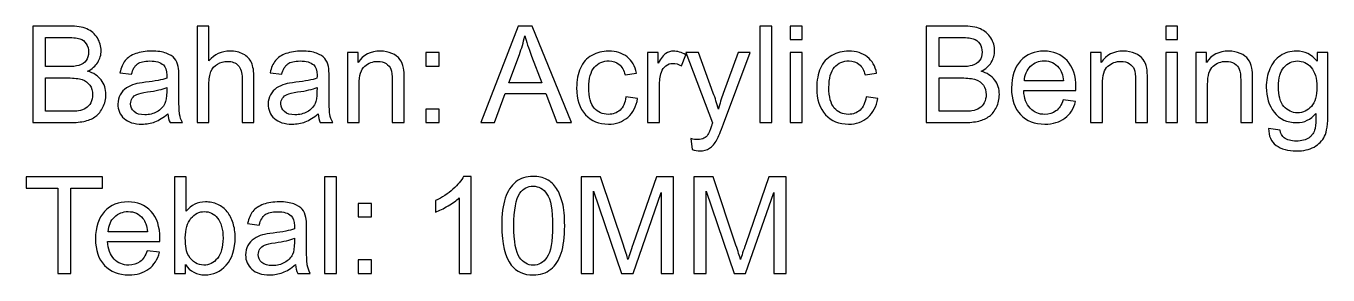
# Model space of a CAD drawing. Header units: millimetres. Extents: x -187 to 724, y -405 to 473.
# Drawn here: x 308.1 to 723.9, y 113.6 to 193.3 of the extents above; entities that cross this region are included whole.
import ezdxf

# ---------------------------------------------------------------- set-up
doc = ezdxf.new("R2010")
doc.units = ezdxf.units.MM
doc.header["$MEASUREMENT"] = 0
doc.layers.add('Layer 1', color=7, linetype='Continuous')

msp = doc.modelspace()

# ---------------------------------------------------------------- linework, layer by layer
at = {"layer": 'Layer 1', "color": 250}
for points, knots in [([(310.2287, 162.3615), (310.2287, 162.3615), (310.2287, 193.2527), (310.2287, 193.2527), (310.2287, 193.2527), (321.8201, 193.2527), (321.8201, 193.2527), (324.1786, 193.2527), (326.0698, 192.9435), (327.5007, 192.3179), (328.9245, 191.6923), (330.0391, 190.7287), (330.8444, 189.4272), (331.657, 188.1329), (332.0596, 186.7739), (332.0596, 185.3501), (332.0596, 184.0342), (331.7001, 182.7902), (330.9882, 181.6253), (330.2763, 180.4605), (329.1977, 179.5185), (327.7524, 178.7994), (329.622, 178.2529), (331.0601, 177.3181), (332.0596, 175.995), (333.0663, 174.6791), (333.5697, 173.1188), (333.5697, 171.3211), (333.5697, 169.8686), (333.2605, 168.5239), (332.6493, 167.2799), (332.0381, 166.0359), (331.283, 165.0796), (330.3842, 164.4037), (329.4854, 163.7349), (328.3564, 163.2244), (327.0046, 162.8792), (325.6455, 162.5341), (323.9845, 162.3615), (322.0142, 162.3615), (322.0142, 162.3615), (310.2287, 162.3615), (310.2287, 162.3615)], [0, 0, 0, 0, 0.07142857, 0.07142857, 0.07142857, 0.14285714, 0.14285714, 0.14285714, 0.21428571, 0.21428571, 0.21428571, 0.28571429, 0.28571429, 0.28571429, 0.35714286, 0.35714286, 0.35714286, 0.42857143, 0.42857143, 0.42857143, 0.5, 0.5, 0.5, 0.57142857, 0.57142857, 0.57142857, 0.64285714, 0.64285714, 0.64285714, 0.71428571, 0.71428571, 0.71428571, 0.78571429, 0.78571429, 0.78571429, 0.85714286, 0.85714286, 0.85714286, 0.92857143, 0.92857143, 0.92857143, 1, 1, 1, 1]), ([(362.6991, 162.3615), (362.6991, 162.3615), (362.6991, 193.2527), (362.6991, 193.2527), (362.6991, 193.2527), (366.4958, 193.2527), (366.4958, 193.2527), (366.4958, 193.2527), (366.4958, 182.1359), (366.4958, 182.1359), (368.2575, 184.1996), (370.4794, 185.2279), (373.1687, 185.2279), (374.8154, 185.2279), (376.2464, 184.9043), (377.4688, 184.2499), (378.684, 183.5956), (379.5541, 182.6968), (380.079, 181.5462), (380.6039, 180.3957), (380.8628, 178.7203), (380.8628, 176.5343), (380.8628, 176.5343), (380.8628, 162.3615), (380.8628, 162.3615), (380.8628, 162.3615), (377.0661, 162.3615), (377.0661, 162.3615), (377.0661, 162.3615), (377.0661, 176.52), (377.0661, 176.52), (377.0661, 178.4111), (376.6562, 179.7917), (375.8437, 180.6546), (375.0239, 181.5175), (373.8734, 181.9489), (372.3778, 181.9489), (371.2632, 181.9489), (370.2134, 181.6613), (369.2283, 181.0788), (368.2431, 180.4964), (367.5456, 179.7054), (367.1214, 178.7059), (366.7043, 177.7136), (366.4958, 176.3402), (366.4958, 174.5857), (366.4958, 174.5857), (366.4958, 162.3615), (366.4958, 162.3615), (366.4958, 162.3615), (362.6991, 162.3615), (362.6991, 162.3615)], [0, 0, 0, 0, 0.05882353, 0.05882353, 0.05882353, 0.11764706, 0.11764706, 0.11764706, 0.17647059, 0.17647059, 0.17647059, 0.23529412, 0.23529412, 0.23529412, 0.29411765, 0.29411765, 0.29411765, 0.35294118, 0.35294118, 0.35294118, 0.41176471, 0.41176471, 0.41176471, 0.47058824, 0.47058824, 0.47058824, 0.52941176, 0.52941176, 0.52941176, 0.58823529, 0.58823529, 0.58823529, 0.64705882, 0.64705882, 0.64705882, 0.70588235, 0.70588235, 0.70588235, 0.76470588, 0.76470588, 0.76470588, 0.82352941, 0.82352941, 0.82352941, 0.88235294, 0.88235294, 0.88235294, 0.94117647, 0.94117647, 0.94117647, 1, 1, 1, 1]), ([(453.3665, 162.3615), (453.3665, 162.3615), (465.2167, 193.2527), (465.2167, 193.2527), (465.2167, 193.2527), (469.7109, 193.2527), (469.7109, 193.2527), (469.7109, 193.2527), (482.2874, 162.3615), (482.2874, 162.3615), (482.2874, 162.3615), (477.635, 162.3615), (477.635, 162.3615), (477.635, 162.3615), (474.0613, 171.7238), (474.0613, 171.7238), (474.0613, 171.7238), (461.0533, 171.7238), (461.0533, 171.7238), (461.0533, 171.7238), (457.7025, 162.3615), (457.7025, 162.3615), (457.7025, 162.3615), (453.3665, 162.3615), (453.3665, 162.3615)], [0, 0, 0, 0, 0.125, 0.125, 0.125, 0.25, 0.25, 0.25, 0.375, 0.375, 0.375, 0.5, 0.5, 0.5, 0.625, 0.625, 0.625, 0.75, 0.75, 0.75, 0.875, 0.875, 0.875, 1, 1, 1, 1]), ([(542.4807, 162.3615), (542.4807, 162.3615), (542.4807, 193.2527), (542.4807, 193.2527), (542.4807, 193.2527), (546.2774, 193.2527), (546.2774, 193.2527), (546.2774, 193.2527), (546.2774, 162.3615), (546.2774, 162.3615), (546.2774, 162.3615), (542.4807, 162.3615), (542.4807, 162.3615)], [0, 0, 0, 0, 0.25, 0.25, 0.25, 0.5, 0.5, 0.5, 0.75, 0.75, 0.75, 1, 1, 1, 1]), ([(552.1522, 188.9383), (552.1522, 188.9383), (552.1522, 193.2527), (552.1522, 193.2527), (552.1522, 193.2527), (555.9489, 193.2527), (555.9489, 193.2527), (555.9489, 193.2527), (555.9489, 188.9383), (555.9489, 188.9383), (555.9489, 188.9383), (552.1522, 188.9383), (552.1522, 188.9383)], [0, 0, 0, 0, 0.25, 0.25, 0.25, 0.5, 0.5, 0.5, 0.75, 0.75, 0.75, 1, 1, 1, 1]), ([(595.5984, 162.3615), (595.5984, 162.3615), (595.5984, 193.2527), (595.5984, 193.2527), (595.5984, 193.2527), (607.1898, 193.2527), (607.1898, 193.2527), (609.5483, 193.2527), (611.4395, 192.9435), (612.8704, 192.3179), (614.2942, 191.6923), (615.4088, 190.7287), (616.2141, 189.4272), (617.0267, 188.1329), (617.4293, 186.7739), (617.4293, 185.3501), (617.4293, 184.0342), (617.0698, 182.7902), (616.3579, 181.6253), (615.646, 180.4605), (614.5674, 179.5185), (613.1221, 178.7994), (614.9917, 178.2529), (616.4298, 177.3181), (617.4293, 175.995), (618.436, 174.6791), (618.9394, 173.1188), (618.9394, 171.3211), (618.9394, 169.8686), (618.6302, 168.5239), (618.019, 167.2799), (617.4078, 166.0359), (616.6527, 165.0796), (615.7539, 164.4037), (614.8551, 163.7349), (613.7261, 163.2244), (612.3743, 162.8792), (611.0152, 162.5341), (609.3542, 162.3615), (607.3839, 162.3615), (607.3839, 162.3615), (595.5984, 162.3615), (595.5984, 162.3615)], [0, 0, 0, 0, 0.07142857, 0.07142857, 0.07142857, 0.14285714, 0.14285714, 0.14285714, 0.21428571, 0.21428571, 0.21428571, 0.28571429, 0.28571429, 0.28571429, 0.35714286, 0.35714286, 0.35714286, 0.42857143, 0.42857143, 0.42857143, 0.5, 0.5, 0.5, 0.57142857, 0.57142857, 0.57142857, 0.64285714, 0.64285714, 0.64285714, 0.71428571, 0.71428571, 0.71428571, 0.78571429, 0.78571429, 0.78571429, 0.85714286, 0.85714286, 0.85714286, 0.92857143, 0.92857143, 0.92857143, 1, 1, 1, 1]), ([(672.0641, 188.9383), (672.0641, 188.9383), (672.0641, 193.2527), (672.0641, 193.2527), (672.0641, 193.2527), (675.8608, 193.2527), (675.8608, 193.2527), (675.8608, 193.2527), (675.8608, 188.9383), (675.8608, 188.9383), (675.8608, 188.9383), (672.0641, 188.9383), (672.0641, 188.9383)], [0, 0, 0, 0, 0.25, 0.25, 0.25, 0.5, 0.5, 0.5, 0.75, 0.75, 0.75, 1, 1, 1, 1]), ([(314.3274, 180.2663), (314.3274, 180.2663), (321.0076, 180.2663), (321.0076, 180.2663), (322.8196, 180.2663), (324.1211, 180.3885), (324.9049, 180.6258), (325.9476, 180.935), (326.7313, 181.4528), (327.2563, 182.1718), (327.7812, 182.8909), (328.0472, 183.7897), (328.0472, 184.8755), (328.0472, 185.9038), (327.8027, 186.8098), (327.3066, 187.5864), (326.8176, 188.3702), (326.1129, 188.9095), (325.1997, 189.1971), (324.2865, 189.4848), (322.7189, 189.6286), (320.5042, 189.6286), (320.5042, 189.6286), (314.3274, 189.6286), (314.3274, 189.6286), (314.3274, 189.6286), (314.3274, 180.2663), (314.3274, 180.2663)], [0, 0, 0, 0, 0.11111111, 0.11111111, 0.11111111, 0.22222222, 0.22222222, 0.22222222, 0.33333333, 0.33333333, 0.33333333, 0.44444444, 0.44444444, 0.44444444, 0.55555556, 0.55555556, 0.55555556, 0.66666667, 0.66666667, 0.66666667, 0.77777778, 0.77777778, 0.77777778, 0.88888889, 0.88888889, 0.88888889, 1, 1, 1, 1]), ([(462.2542, 175.0459), (462.2542, 175.0459), (472.7813, 175.0459), (472.7813, 175.0459), (472.7813, 175.0459), (469.5599, 183.61), (469.5599, 183.61), (468.5892, 186.213), (467.8557, 188.363), (467.3452, 190.06), (466.9209, 188.0466), (466.3529, 186.0692), (465.641, 184.1133), (465.641, 184.1133), (462.2542, 175.0459), (462.2542, 175.0459)], [0, 0, 0, 0, 0.2, 0.2, 0.2, 0.4, 0.4, 0.4, 0.6, 0.6, 0.6, 0.8, 0.8, 0.8, 1, 1, 1, 1]), ([(599.6971, 180.2663), (599.6971, 180.2663), (606.3773, 180.2663), (606.3773, 180.2663), (608.1893, 180.2663), (609.4908, 180.3885), (610.2746, 180.6258), (611.3173, 180.935), (612.101, 181.4528), (612.626, 182.1718), (613.1509, 182.8909), (613.4169, 183.7897), (613.4169, 184.8755), (613.4169, 185.9038), (613.1724, 186.8098), (612.6763, 187.5864), (612.1873, 188.3702), (611.4826, 188.9095), (610.5694, 189.1971), (609.6562, 189.4848), (608.0886, 189.6286), (605.8739, 189.6286), (605.8739, 189.6286), (599.6971, 189.6286), (599.6971, 189.6286), (599.6971, 189.6286), (599.6971, 180.2663), (599.6971, 180.2663)], [0, 0, 0, 0, 0.11111111, 0.11111111, 0.11111111, 0.22222222, 0.22222222, 0.22222222, 0.33333333, 0.33333333, 0.33333333, 0.44444444, 0.44444444, 0.44444444, 0.55555556, 0.55555556, 0.55555556, 0.66666667, 0.66666667, 0.66666667, 0.77777778, 0.77777778, 0.77777778, 0.88888889, 0.88888889, 0.88888889, 1, 1, 1, 1]), ([(353.3297, 165.1659), (351.9203, 163.965), (350.5612, 163.1237), (349.2597, 162.6276), (347.9582, 162.1314), (346.5632, 161.8869), (345.0676, 161.8869), (342.6084, 161.8869), (340.7172, 162.4837), (339.3941, 163.6846), (338.071, 164.8782), (337.4095, 166.4099), (337.4095, 168.2722), (337.4095, 169.3652), (337.6612, 170.3647), (338.1573, 171.2708), (338.6607, 172.1768), (339.315, 172.8959), (340.1204, 173.4423), (340.9329, 173.9888), (341.8389, 174.4059), (342.8528, 174.6863), (343.6007, 174.8805), (344.7296, 175.0674), (346.2325, 175.2544), (349.2957, 175.6139), (351.5608, 176.0526), (353.0061, 176.5559), (353.0205, 177.0736), (353.0277, 177.4044), (353.0277, 177.541), (353.0277, 179.0798), (352.6681, 180.1656), (351.949, 180.7984), (350.9783, 181.6541), (349.533, 182.0784), (347.6203, 182.0784), (345.8298, 182.0784), (344.5067, 181.762), (343.6582, 181.1364), (342.8025, 180.5108), (342.1769, 179.4034), (341.767, 177.8071), (341.767, 177.8071), (338.0566, 178.3248), (338.0566, 178.3248), (338.3946, 179.914), (338.9483, 181.2011), (339.7249, 182.179), (340.5015, 183.157), (341.6232, 183.9048), (343.0901, 184.4369), (344.5498, 184.9618), (346.254, 185.2279), (348.1811, 185.2279), (350.0939, 185.2279), (351.6542, 185.005), (352.8551, 184.5519), (354.0487, 184.0989), (354.9332, 183.5381), (355.4941, 182.8549), (356.0549, 182.1718), (356.4504, 181.309), (356.6805, 180.2663), (356.8028, 179.6191), (356.8675, 178.4542), (356.8675, 176.7788), (356.8675, 176.7788), (356.8675, 171.7453), (356.8675, 171.7453), (356.8675, 168.2291), (356.9466, 166.0072), (357.1048, 165.0652), (357.2558, 164.1232), (357.5722, 163.2244), (358.0324, 162.3615), (358.0324, 162.3615), (354.0631, 162.3615), (354.0631, 162.3615), (353.682, 163.1597), (353.4375, 164.0945), (353.3297, 165.1659)], [0, 0, 0, 0, 0.03703704, 0.03703704, 0.03703704, 0.07407407, 0.07407407, 0.07407407, 0.11111111, 0.11111111, 0.11111111, 0.14814815, 0.14814815, 0.14814815, 0.18518519, 0.18518519, 0.18518519, 0.22222222, 0.22222222, 0.22222222, 0.25925926, 0.25925926, 0.25925926, 0.2962963, 0.2962963, 0.2962963, 0.33333333, 0.33333333, 0.33333333, 0.37037037, 0.37037037, 0.37037037, 0.40740741, 0.40740741, 0.40740741, 0.44444444, 0.44444444, 0.44444444, 0.48148148, 0.48148148, 0.48148148, 0.51851852, 0.51851852, 0.51851852, 0.55555556, 0.55555556, 0.55555556, 0.59259259, 0.59259259, 0.59259259, 0.62962963, 0.62962963, 0.62962963, 0.66666667, 0.66666667, 0.66666667, 0.7037037, 0.7037037, 0.7037037, 0.74074074, 0.74074074, 0.74074074, 0.77777778, 0.77777778, 0.77777778, 0.81481481, 0.81481481, 0.81481481, 0.85185185, 0.85185185, 0.85185185, 0.88888889, 0.88888889, 0.88888889, 0.92592593, 0.92592593, 0.92592593, 0.96296296, 0.96296296, 0.96296296, 1, 1, 1, 1]), ([(401.3203, 165.1659), (399.9109, 163.965), (398.5518, 163.1237), (397.2503, 162.6276), (395.9488, 162.1314), (394.5538, 161.8869), (393.0582, 161.8869), (390.599, 161.8869), (388.7078, 162.4837), (387.3847, 163.6846), (386.0616, 164.8782), (385.4001, 166.4099), (385.4001, 168.2722), (385.4001, 169.3652), (385.6518, 170.3647), (386.1479, 171.2708), (386.6513, 172.1768), (387.3056, 172.8959), (388.111, 173.4423), (388.9235, 173.9888), (389.8295, 174.4059), (390.8434, 174.6863), (391.5913, 174.8805), (392.7202, 175.0674), (394.2231, 175.2544), (397.2863, 175.6139), (399.5514, 176.0526), (400.9967, 176.5559), (401.0111, 177.0736), (401.0183, 177.4044), (401.0183, 177.541), (401.0183, 179.0798), (400.6587, 180.1656), (399.9396, 180.7984), (398.9689, 181.6541), (397.5236, 182.0784), (395.6109, 182.0784), (393.8204, 182.0784), (392.4973, 181.762), (391.6488, 181.1364), (390.7931, 180.5108), (390.1675, 179.4034), (389.7576, 177.8071), (389.7576, 177.8071), (386.0472, 178.3248), (386.0472, 178.3248), (386.3852, 179.914), (386.9389, 181.2011), (387.7155, 182.179), (388.4921, 183.157), (389.6138, 183.9048), (391.0807, 184.4369), (392.5404, 184.9618), (394.2446, 185.2279), (396.1717, 185.2279), (398.0845, 185.2279), (399.6448, 185.005), (400.8457, 184.5519), (402.0393, 184.0989), (402.9238, 183.5381), (403.4847, 182.8549), (404.0455, 182.1718), (404.441, 181.309), (404.6711, 180.2663), (404.7934, 179.6191), (404.8581, 178.4542), (404.8581, 176.7788), (404.8581, 176.7788), (404.8581, 171.7453), (404.8581, 171.7453), (404.8581, 168.2291), (404.9372, 166.0072), (405.0954, 165.0652), (405.2464, 164.1232), (405.5628, 163.2244), (406.023, 162.3615), (406.023, 162.3615), (402.0537, 162.3615), (402.0537, 162.3615), (401.6726, 163.1597), (401.4281, 164.0945), (401.3203, 165.1659)], [0, 0, 0, 0, 0.03703704, 0.03703704, 0.03703704, 0.07407407, 0.07407407, 0.07407407, 0.11111111, 0.11111111, 0.11111111, 0.14814815, 0.14814815, 0.14814815, 0.18518519, 0.18518519, 0.18518519, 0.22222222, 0.22222222, 0.22222222, 0.25925926, 0.25925926, 0.25925926, 0.2962963, 0.2962963, 0.2962963, 0.33333333, 0.33333333, 0.33333333, 0.37037037, 0.37037037, 0.37037037, 0.40740741, 0.40740741, 0.40740741, 0.44444444, 0.44444444, 0.44444444, 0.48148148, 0.48148148, 0.48148148, 0.51851852, 0.51851852, 0.51851852, 0.55555556, 0.55555556, 0.55555556, 0.59259259, 0.59259259, 0.59259259, 0.62962963, 0.62962963, 0.62962963, 0.66666667, 0.66666667, 0.66666667, 0.7037037, 0.7037037, 0.7037037, 0.74074074, 0.74074074, 0.74074074, 0.77777778, 0.77777778, 0.77777778, 0.81481481, 0.81481481, 0.81481481, 0.85185185, 0.85185185, 0.85185185, 0.88888889, 0.88888889, 0.88888889, 0.92592593, 0.92592593, 0.92592593, 0.96296296, 0.96296296, 0.96296296, 1, 1, 1, 1]), ([(410.6897, 162.3615), (410.6897, 162.3615), (410.6897, 184.7533), (410.6897, 184.7533), (410.6897, 184.7533), (414.0981, 184.7533), (414.0981, 184.7533), (414.0981, 184.7533), (414.0981, 181.575), (414.0981, 181.575), (415.7376, 184.0126), (418.1105, 185.2279), (421.2097, 185.2279), (422.5615, 185.2279), (423.7983, 184.9834), (424.9273, 184.5016), (426.0562, 184.0198), (426.9047, 183.3799), (427.4656, 182.5961), (428.0264, 181.8123), (428.4219, 180.8775), (428.6448, 179.7989), (428.7815, 179.0942), (428.8534, 177.8646), (428.8534, 176.1101), (428.8534, 176.1101), (428.8534, 162.3615), (428.8534, 162.3615), (428.8534, 162.3615), (425.0567, 162.3615), (425.0567, 162.3615), (425.0567, 162.3615), (425.0567, 175.9663), (425.0567, 175.9663), (425.0567, 177.5123), (424.9129, 178.67), (424.6181, 179.4322), (424.3232, 180.1944), (423.7983, 180.8056), (423.0505, 181.2658), (422.3027, 181.7188), (421.4182, 181.9489), (420.4115, 181.9489), (418.8008, 181.9489), (417.413, 181.4384), (416.2409, 180.4101), (415.0688, 179.389), (414.4864, 177.4404), (414.4864, 174.5785), (414.4864, 174.5785), (414.4864, 162.3615), (414.4864, 162.3615), (414.4864, 162.3615), (410.6897, 162.3615), (410.6897, 162.3615)], [0, 0, 0, 0, 0.05555556, 0.05555556, 0.05555556, 0.11111111, 0.11111111, 0.11111111, 0.16666667, 0.16666667, 0.16666667, 0.22222222, 0.22222222, 0.22222222, 0.27777778, 0.27777778, 0.27777778, 0.33333333, 0.33333333, 0.33333333, 0.38888889, 0.38888889, 0.38888889, 0.44444444, 0.44444444, 0.44444444, 0.5, 0.5, 0.5, 0.55555556, 0.55555556, 0.55555556, 0.61111111, 0.61111111, 0.61111111, 0.66666667, 0.66666667, 0.66666667, 0.72222222, 0.72222222, 0.72222222, 0.77777778, 0.77777778, 0.77777778, 0.83333333, 0.83333333, 0.83333333, 0.88888889, 0.88888889, 0.88888889, 0.94444444, 0.94444444, 0.94444444, 1, 1, 1, 1]), ([(435.7205, 180.4389), (435.7205, 180.4389), (435.7205, 184.7533), (435.7205, 184.7533), (435.7205, 184.7533), (440.0349, 184.7533), (440.0349, 184.7533), (440.0349, 184.7533), (440.0349, 180.4389), (440.0349, 180.4389), (440.0349, 180.4389), (435.7205, 180.4389), (435.7205, 180.4389)], [0, 0, 0, 0, 0.25, 0.25, 0.25, 0.5, 0.5, 0.5, 0.75, 0.75, 0.75, 1, 1, 1, 1]), ([(499.6817, 170.5589), (499.6817, 170.5589), (503.3921, 170.0411), (503.3921, 170.0411), (502.9822, 167.4885), (501.9467, 165.4966), (500.2713, 164.0513), (498.5959, 162.606), (496.5321, 161.8869), (494.0945, 161.8869), (491.0385, 161.8869), (488.5792, 162.8864), (486.724, 164.8854), (484.8617, 166.8844), (483.9341, 169.7463), (483.9341, 173.4711), (483.9341, 175.8872), (484.3367, 177.994), (485.1349, 179.8061), (485.9331, 181.611), (487.1483, 182.97), (488.7878, 183.8688), (490.4201, 184.7749), (492.1962, 185.2279), (494.1233, 185.2279), (496.5465, 185.2279), (498.5383, 184.6167), (500.0771, 183.3871), (501.6231, 182.1575), (502.6155, 180.4101), (503.0469, 178.1522), (503.0469, 178.1522), (499.3797, 177.5914), (499.3797, 177.5914), (499.0273, 179.0942), (498.4089, 180.2232), (497.5101, 180.9854), (496.6184, 181.7404), (495.5398, 182.1215), (494.2743, 182.1215), (492.3615, 182.1215), (490.8084, 181.4384), (489.6075, 180.0722), (488.4139, 178.6987), (487.817, 176.5415), (487.817, 173.579), (487.817, 170.5733), (488.3923, 168.3945), (489.5428, 167.0354), (490.7005, 165.6764), (492.2033, 164.9933), (494.0514, 164.9933), (495.547, 164.9933), (496.791, 165.4463), (497.7833, 166.3595), (498.7828, 167.2655), (499.4156, 168.6677), (499.6817, 170.5589)], [0, 0, 0, 0, 0.05263158, 0.05263158, 0.05263158, 0.10526316, 0.10526316, 0.10526316, 0.15789474, 0.15789474, 0.15789474, 0.21052632, 0.21052632, 0.21052632, 0.26315789, 0.26315789, 0.26315789, 0.31578947, 0.31578947, 0.31578947, 0.36842105, 0.36842105, 0.36842105, 0.42105263, 0.42105263, 0.42105263, 0.47368421, 0.47368421, 0.47368421, 0.52631579, 0.52631579, 0.52631579, 0.57894737, 0.57894737, 0.57894737, 0.63157895, 0.63157895, 0.63157895, 0.68421053, 0.68421053, 0.68421053, 0.73684211, 0.73684211, 0.73684211, 0.78947368, 0.78947368, 0.78947368, 0.84210526, 0.84210526, 0.84210526, 0.89473684, 0.89473684, 0.89473684, 0.94736842, 0.94736842, 0.94736842, 1, 1, 1, 1]), ([(506.5848, 162.3615), (506.5848, 162.3615), (506.5848, 184.7533), (506.5848, 184.7533), (506.5848, 184.7533), (509.9932, 184.7533), (509.9932, 184.7533), (509.9932, 184.7533), (509.9932, 181.3233), (509.9932, 181.3233), (510.8632, 182.9125), (511.6686, 183.9623), (512.4092, 184.4657), (513.1499, 184.9762), (513.9624, 185.2279), (514.8469, 185.2279), (516.1268, 185.2279), (517.4283, 184.8252), (518.7514, 184.027), (518.7514, 184.027), (517.3996, 180.5252), (517.3996, 180.5252), (516.4791, 181.0429), (515.5587, 181.3018), (514.6383, 181.3018), (513.8114, 181.3018), (513.0708, 181.0501), (512.4164, 180.5539), (511.7621, 180.0578), (511.2947, 179.3675), (511.0142, 178.483), (510.59, 177.1384), (510.3814, 175.6643), (510.3814, 174.0607), (510.3814, 174.0607), (510.3814, 162.3615), (510.3814, 162.3615), (510.3814, 162.3615), (506.5848, 162.3615), (506.5848, 162.3615)], [0, 0, 0, 0, 0.07692308, 0.07692308, 0.07692308, 0.15384615, 0.15384615, 0.15384615, 0.23076923, 0.23076923, 0.23076923, 0.30769231, 0.30769231, 0.30769231, 0.38461538, 0.38461538, 0.38461538, 0.46153846, 0.46153846, 0.46153846, 0.53846154, 0.53846154, 0.53846154, 0.61538462, 0.61538462, 0.61538462, 0.69230769, 0.69230769, 0.69230769, 0.76923077, 0.76923077, 0.76923077, 0.84615385, 0.84615385, 0.84615385, 0.92307692, 0.92307692, 0.92307692, 1, 1, 1, 1]), ([(520.8223, 153.7543), (520.8223, 153.7543), (520.3909, 157.2633), (520.3909, 157.2633), (521.225, 157.0404), (521.9441, 156.9253), (522.5625, 156.9253), (523.411, 156.9253), (524.0869, 157.0692), (524.5903, 157.3496), (525.1008, 157.63), (525.5179, 158.0255), (525.8414, 158.5289), (526.0787, 158.91), (526.467, 159.852), (526.9991, 161.362), (527.071, 161.5705), (527.1789, 161.8797), (527.3371, 162.2896), (527.3371, 162.2896), (518.8377, 184.7533), (518.8377, 184.7533), (518.8377, 184.7533), (522.8933, 184.7533), (522.8933, 184.7533), (522.8933, 184.7533), (527.5672, 171.8244), (527.5672, 171.8244), (528.1784, 170.1922), (528.7177, 168.4664), (529.1995, 166.6543), (529.6381, 168.3585), (530.1558, 170.0411), (530.7599, 171.695), (530.7599, 171.695), (535.5345, 184.7533), (535.5345, 184.7533), (535.5345, 184.7533), (539.324, 184.7533), (539.324, 184.7533), (539.324, 184.7533), (530.8605, 161.9732), (530.8605, 161.9732), (529.9473, 159.5212), (529.2354, 157.8386), (528.7249, 156.911), (528.049, 155.667), (527.2724, 154.7538), (526.4023, 154.1713), (525.525, 153.5889), (524.4824, 153.3012), (523.2744, 153.3012), (522.5409, 153.3012), (521.7212, 153.4522), (520.8223, 153.7543)], [0, 0, 0, 0, 0.05555556, 0.05555556, 0.05555556, 0.11111111, 0.11111111, 0.11111111, 0.16666667, 0.16666667, 0.16666667, 0.22222222, 0.22222222, 0.22222222, 0.27777778, 0.27777778, 0.27777778, 0.33333333, 0.33333333, 0.33333333, 0.38888889, 0.38888889, 0.38888889, 0.44444444, 0.44444444, 0.44444444, 0.5, 0.5, 0.5, 0.55555556, 0.55555556, 0.55555556, 0.61111111, 0.61111111, 0.61111111, 0.66666667, 0.66666667, 0.66666667, 0.72222222, 0.72222222, 0.72222222, 0.77777778, 0.77777778, 0.77777778, 0.83333333, 0.83333333, 0.83333333, 0.88888889, 0.88888889, 0.88888889, 0.94444444, 0.94444444, 0.94444444, 1, 1, 1, 1]), ([(552.1522, 162.3615), (552.1522, 162.3615), (552.1522, 184.7533), (552.1522, 184.7533), (552.1522, 184.7533), (555.9489, 184.7533), (555.9489, 184.7533), (555.9489, 184.7533), (555.9489, 162.3615), (555.9489, 162.3615), (555.9489, 162.3615), (552.1522, 162.3615), (552.1522, 162.3615)], [0, 0, 0, 0, 0.25, 0.25, 0.25, 0.5, 0.5, 0.5, 0.75, 0.75, 0.75, 1, 1, 1, 1]), ([(576.3633, 170.5589), (576.3633, 170.5589), (580.0737, 170.0411), (580.0737, 170.0411), (579.6638, 167.4885), (578.6283, 165.4966), (576.9529, 164.0513), (575.2775, 162.606), (573.2137, 161.8869), (570.7761, 161.8869), (567.7201, 161.8869), (565.2608, 162.8864), (563.4056, 164.8854), (561.5433, 166.8844), (560.6157, 169.7463), (560.6157, 173.4711), (560.6157, 175.8872), (561.0183, 177.994), (561.8165, 179.8061), (562.6147, 181.611), (563.8299, 182.97), (565.4694, 183.8688), (567.1017, 184.7749), (568.8778, 185.2279), (570.8049, 185.2279), (573.2281, 185.2279), (575.2199, 184.6167), (576.7587, 183.3871), (578.3047, 182.1575), (579.2971, 180.4101), (579.7285, 178.1522), (579.7285, 178.1522), (576.0613, 177.5914), (576.0613, 177.5914), (575.7089, 179.0942), (575.0905, 180.2232), (574.1917, 180.9854), (573.3, 181.7404), (572.2214, 182.1215), (570.9559, 182.1215), (569.0431, 182.1215), (567.49, 181.4384), (566.2891, 180.0722), (565.0955, 178.6987), (564.4986, 176.5415), (564.4986, 173.579), (564.4986, 170.5733), (565.0739, 168.3945), (566.2244, 167.0354), (567.3821, 165.6764), (568.8849, 164.9933), (570.733, 164.9933), (572.2286, 164.9933), (573.4726, 165.4463), (574.4649, 166.3595), (575.4644, 167.2655), (576.0972, 168.6677), (576.3633, 170.5589)], [0, 0, 0, 0, 0.05263158, 0.05263158, 0.05263158, 0.10526316, 0.10526316, 0.10526316, 0.15789474, 0.15789474, 0.15789474, 0.21052632, 0.21052632, 0.21052632, 0.26315789, 0.26315789, 0.26315789, 0.31578947, 0.31578947, 0.31578947, 0.36842105, 0.36842105, 0.36842105, 0.42105263, 0.42105263, 0.42105263, 0.47368421, 0.47368421, 0.47368421, 0.52631579, 0.52631579, 0.52631579, 0.57894737, 0.57894737, 0.57894737, 0.63157895, 0.63157895, 0.63157895, 0.68421053, 0.68421053, 0.68421053, 0.73684211, 0.73684211, 0.73684211, 0.78947368, 0.78947368, 0.78947368, 0.84210526, 0.84210526, 0.84210526, 0.89473684, 0.89473684, 0.89473684, 0.94736842, 0.94736842, 0.94736842, 1, 1, 1, 1]), ([(639.3465, 169.6097), (639.3465, 169.6097), (643.2726, 169.092), (643.2726, 169.092), (642.6614, 166.8125), (641.5181, 165.0364), (639.8499, 163.7781), (638.1816, 162.5197), (636.0532, 161.8869), (633.4574, 161.8869), (630.1928, 161.8869), (627.6041, 162.8936), (625.6914, 164.907), (623.7787, 166.9132), (622.8223, 169.7391), (622.8223, 173.3704), (622.8223, 177.124), (623.7859, 180.0434), (625.7202, 182.1143), (627.6545, 184.1924), (630.164, 185.2279), (633.2488, 185.2279), (636.233, 185.2279), (638.6706, 184.214), (640.5617, 182.179), (642.4529, 180.1441), (643.4021, 177.2822), (643.4021, 173.5933), (643.4021, 173.3704), (643.3949, 173.0325), (643.3805, 172.5867), (643.3805, 172.5867), (626.7053, 172.5867), (626.7053, 172.5867), (626.8491, 170.1346), (627.5394, 168.2507), (628.7906, 166.9492), (630.0346, 165.6476), (631.595, 164.9933), (633.4574, 164.9933), (634.8452, 164.9933), (636.0316, 165.36), (637.0096, 166.0935), (637.9947, 166.8269), (638.7713, 167.999), (639.3465, 169.6097)], [0, 0, 0, 0, 0.06666667, 0.06666667, 0.06666667, 0.13333333, 0.13333333, 0.13333333, 0.2, 0.2, 0.2, 0.26666667, 0.26666667, 0.26666667, 0.33333333, 0.33333333, 0.33333333, 0.4, 0.4, 0.4, 0.46666667, 0.46666667, 0.46666667, 0.53333333, 0.53333333, 0.53333333, 0.6, 0.6, 0.6, 0.66666667, 0.66666667, 0.66666667, 0.73333333, 0.73333333, 0.73333333, 0.8, 0.8, 0.8, 0.86666667, 0.86666667, 0.86666667, 0.93333333, 0.93333333, 0.93333333, 1, 1, 1, 1]), ([(648.0688, 162.3615), (648.0688, 162.3615), (648.0688, 184.7533), (648.0688, 184.7533), (648.0688, 184.7533), (651.4772, 184.7533), (651.4772, 184.7533), (651.4772, 184.7533), (651.4772, 181.575), (651.4772, 181.575), (653.1167, 184.0126), (655.4896, 185.2279), (658.5888, 185.2279), (659.9406, 185.2279), (661.1774, 184.9834), (662.3064, 184.5016), (663.4353, 184.0198), (664.2838, 183.3799), (664.8447, 182.5961), (665.4055, 181.8123), (665.801, 180.8775), (666.0239, 179.7989), (666.1606, 179.0942), (666.2325, 177.8646), (666.2325, 176.1101), (666.2325, 176.1101), (666.2325, 162.3615), (666.2325, 162.3615), (666.2325, 162.3615), (662.4358, 162.3615), (662.4358, 162.3615), (662.4358, 162.3615), (662.4358, 175.9663), (662.4358, 175.9663), (662.4358, 177.5123), (662.292, 178.67), (661.9972, 179.4322), (661.7023, 180.1944), (661.1774, 180.8056), (660.4296, 181.2658), (659.6818, 181.7188), (658.7973, 181.9489), (657.7906, 181.9489), (656.1799, 181.9489), (654.7921, 181.4384), (653.62, 180.4101), (652.4479, 179.389), (651.8655, 177.4404), (651.8655, 174.5785), (651.8655, 174.5785), (651.8655, 162.3615), (651.8655, 162.3615), (651.8655, 162.3615), (648.0688, 162.3615), (648.0688, 162.3615)], [0, 0, 0, 0, 0.05555556, 0.05555556, 0.05555556, 0.11111111, 0.11111111, 0.11111111, 0.16666667, 0.16666667, 0.16666667, 0.22222222, 0.22222222, 0.22222222, 0.27777778, 0.27777778, 0.27777778, 0.33333333, 0.33333333, 0.33333333, 0.38888889, 0.38888889, 0.38888889, 0.44444444, 0.44444444, 0.44444444, 0.5, 0.5, 0.5, 0.55555556, 0.55555556, 0.55555556, 0.61111111, 0.61111111, 0.61111111, 0.66666667, 0.66666667, 0.66666667, 0.72222222, 0.72222222, 0.72222222, 0.77777778, 0.77777778, 0.77777778, 0.83333333, 0.83333333, 0.83333333, 0.88888889, 0.88888889, 0.88888889, 0.94444444, 0.94444444, 0.94444444, 1, 1, 1, 1]), ([(672.0641, 162.3615), (672.0641, 162.3615), (672.0641, 184.7533), (672.0641, 184.7533), (672.0641, 184.7533), (675.8608, 184.7533), (675.8608, 184.7533), (675.8608, 184.7533), (675.8608, 162.3615), (675.8608, 162.3615), (675.8608, 162.3615), (672.0641, 162.3615), (672.0641, 162.3615)], [0, 0, 0, 0, 0.25, 0.25, 0.25, 0.5, 0.5, 0.5, 0.75, 0.75, 0.75, 1, 1, 1, 1]), ([(681.6493, 162.3615), (681.6493, 162.3615), (681.6493, 184.7533), (681.6493, 184.7533), (681.6493, 184.7533), (685.0577, 184.7533), (685.0577, 184.7533), (685.0577, 184.7533), (685.0577, 181.575), (685.0577, 181.575), (686.6972, 184.0126), (689.0701, 185.2279), (692.1693, 185.2279), (693.5211, 185.2279), (694.7579, 184.9834), (695.8869, 184.5016), (697.0158, 184.0198), (697.8643, 183.3799), (698.4252, 182.5961), (698.986, 181.8123), (699.3815, 180.8775), (699.6044, 179.7989), (699.7411, 179.0942), (699.813, 177.8646), (699.813, 176.1101), (699.813, 176.1101), (699.813, 162.3615), (699.813, 162.3615), (699.813, 162.3615), (696.0163, 162.3615), (696.0163, 162.3615), (696.0163, 162.3615), (696.0163, 175.9663), (696.0163, 175.9663), (696.0163, 177.5123), (695.8725, 178.67), (695.5777, 179.4322), (695.2828, 180.1944), (694.7579, 180.8056), (694.0101, 181.2658), (693.2623, 181.7188), (692.3778, 181.9489), (691.3711, 181.9489), (689.7604, 181.9489), (688.3726, 181.4384), (687.2005, 180.4101), (686.0284, 179.389), (685.446, 177.4404), (685.446, 174.5785), (685.446, 174.5785), (685.446, 162.3615), (685.446, 162.3615), (685.446, 162.3615), (681.6493, 162.3615), (681.6493, 162.3615)], [0, 0, 0, 0, 0.05555556, 0.05555556, 0.05555556, 0.11111111, 0.11111111, 0.11111111, 0.16666667, 0.16666667, 0.16666667, 0.22222222, 0.22222222, 0.22222222, 0.27777778, 0.27777778, 0.27777778, 0.33333333, 0.33333333, 0.33333333, 0.38888889, 0.38888889, 0.38888889, 0.44444444, 0.44444444, 0.44444444, 0.5, 0.5, 0.5, 0.55555556, 0.55555556, 0.55555556, 0.61111111, 0.61111111, 0.61111111, 0.66666667, 0.66666667, 0.66666667, 0.72222222, 0.72222222, 0.72222222, 0.77777778, 0.77777778, 0.77777778, 0.83333333, 0.83333333, 0.83333333, 0.88888889, 0.88888889, 0.88888889, 0.94444444, 0.94444444, 0.94444444, 1, 1, 1, 1]), ([(704.9471, 160.5063), (704.9471, 160.5063), (708.6144, 159.9886), (708.6144, 159.9886), (708.7654, 158.8524), (709.1968, 158.0255), (709.9015, 157.5006), (710.8435, 156.8031), (712.1306, 156.4508), (713.7629, 156.4508), (715.5174, 156.4508), (716.8765, 156.8031), (717.8328, 157.5006), (718.7892, 158.1981), (719.4363, 159.1832), (719.7743, 160.4416), (719.9685, 161.211), (720.0619, 162.8289), (720.0475, 165.2953), (718.3865, 163.3394), (716.3228, 162.3615), (713.8492, 162.3615), (710.7716, 162.3615), (708.3843, 163.4689), (706.7016, 165.6908), (705.0118, 167.9055), (704.1705, 170.5661), (704.1705, 173.6653), (704.1705, 175.8009), (704.5588, 177.7711), (705.3282, 179.576), (706.0976, 181.3809), (707.2194, 182.7687), (708.6863, 183.7538), (710.1532, 184.7389), (711.8789, 185.2279), (713.8636, 185.2279), (716.5025, 185.2279), (718.6813, 184.1493), (720.3927, 181.9921), (720.3927, 181.9921), (720.3927, 184.7533), (720.3927, 184.7533), (720.3927, 184.7533), (723.8874, 184.7533), (723.8874, 184.7533), (723.8874, 184.7533), (723.8874, 165.4175), (723.8874, 165.4175), (723.8874, 161.9301), (723.535, 159.4637), (722.8232, 158.0111), (722.1185, 156.5586), (720.9895, 155.4081), (719.4579, 154.5668), (717.9191, 153.7255), (716.028, 153.3012), (713.7845, 153.3012), (711.1167, 153.3012), (708.9667, 153.8981), (707.3272, 155.0989), (705.6806, 156.2926), (704.8896, 158.0974), (704.9471, 160.5063)], [0, 0, 0, 0, 0.04761905, 0.04761905, 0.04761905, 0.0952381, 0.0952381, 0.0952381, 0.14285714, 0.14285714, 0.14285714, 0.19047619, 0.19047619, 0.19047619, 0.23809524, 0.23809524, 0.23809524, 0.28571429, 0.28571429, 0.28571429, 0.33333333, 0.33333333, 0.33333333, 0.38095238, 0.38095238, 0.38095238, 0.42857143, 0.42857143, 0.42857143, 0.47619048, 0.47619048, 0.47619048, 0.52380952, 0.52380952, 0.52380952, 0.57142857, 0.57142857, 0.57142857, 0.61904762, 0.61904762, 0.61904762, 0.66666667, 0.66666667, 0.66666667, 0.71428571, 0.71428571, 0.71428571, 0.76190476, 0.76190476, 0.76190476, 0.80952381, 0.80952381, 0.80952381, 0.85714286, 0.85714286, 0.85714286, 0.9047619, 0.9047619, 0.9047619, 0.95238095, 0.95238095, 0.95238095, 1, 1, 1, 1]), ([(626.921, 175.693), (626.921, 175.693), (639.3897, 175.693), (639.3897, 175.693), (639.2243, 177.577), (638.7425, 178.9864), (637.9587, 179.9283), (636.7579, 181.388), (635.1903, 182.1215), (633.2704, 182.1215), (631.5302, 182.1215), (630.0705, 181.5391), (628.8841, 180.3742), (627.7048, 179.2093), (627.0505, 177.6489), (626.921, 175.693)], [0, 0, 0, 0, 0.2, 0.2, 0.2, 0.4, 0.4, 0.4, 0.6, 0.6, 0.6, 0.8, 0.8, 0.8, 1, 1, 1, 1]), ([(708.0535, 173.9385), (708.0535, 171.0119), (708.6359, 168.8763), (709.8008, 167.5316), (710.9729, 166.1869), (712.4326, 165.511), (714.1871, 165.511), (715.9345, 165.511), (717.3942, 166.1798), (718.5807, 167.5172), (719.7599, 168.8547), (720.3496, 170.9544), (720.3496, 173.8163), (720.3496, 176.5487), (719.7384, 178.6124), (718.5231, 180.0002), (717.3079, 181.388), (715.841, 182.0784), (714.1296, 182.0784), (712.4398, 182.0784), (711.0089, 181.3952), (709.8224, 180.029), (708.6431, 178.6628), (708.0535, 176.635), (708.0535, 173.9385)], [0, 0, 0, 0, 0.125, 0.125, 0.125, 0.25, 0.25, 0.25, 0.375, 0.375, 0.375, 0.5, 0.5, 0.5, 0.625, 0.625, 0.625, 0.75, 0.75, 0.75, 0.875, 0.875, 0.875, 1, 1, 1, 1]), ([(314.3274, 165.9856), (314.3274, 165.9856), (322.0214, 165.9856), (322.0214, 165.9856), (323.3445, 165.9856), (324.2721, 166.0359), (324.8114, 166.1366), (325.7462, 166.302), (326.5372, 166.5824), (327.17, 166.9779), (327.8027, 167.3734), (328.3205, 167.9487), (328.7303, 168.7037), (329.1402, 169.4587), (329.3416, 170.3288), (329.3416, 171.3139), (329.3416, 172.4716), (329.0467, 173.4711), (328.4499, 174.3268), (327.8603, 175.1825), (327.0405, 175.7793), (325.9907, 176.1245), (324.948, 176.4696), (323.438, 176.6422), (321.4749, 176.6422), (321.4749, 176.6422), (314.3274, 176.6422), (314.3274, 176.6422), (314.3274, 176.6422), (314.3274, 165.9856), (314.3274, 165.9856)], [0, 0, 0, 0, 0.1, 0.1, 0.1, 0.2, 0.2, 0.2, 0.3, 0.3, 0.3, 0.4, 0.4, 0.4, 0.5, 0.5, 0.5, 0.6, 0.6, 0.6, 0.7, 0.7, 0.7, 0.8, 0.8, 0.8, 0.9, 0.9, 0.9, 1, 1, 1, 1]), ([(599.6971, 165.9856), (599.6971, 165.9856), (607.3911, 165.9856), (607.3911, 165.9856), (608.7142, 165.9856), (609.6418, 166.0359), (610.1811, 166.1366), (611.1159, 166.302), (611.9069, 166.5824), (612.5397, 166.9779), (613.1724, 167.3734), (613.6902, 167.9487), (614.1, 168.7037), (614.5099, 169.4587), (614.7113, 170.3288), (614.7113, 171.3139), (614.7113, 172.4716), (614.4164, 173.4711), (613.8196, 174.3268), (613.23, 175.1825), (612.4102, 175.7793), (611.3604, 176.1245), (610.3177, 176.4696), (608.8077, 176.6422), (606.8446, 176.6422), (606.8446, 176.6422), (599.6971, 176.6422), (599.6971, 176.6422), (599.6971, 176.6422), (599.6971, 165.9856), (599.6971, 165.9856)], [0, 0, 0, 0, 0.1, 0.1, 0.1, 0.2, 0.2, 0.2, 0.3, 0.3, 0.3, 0.4, 0.4, 0.4, 0.5, 0.5, 0.5, 0.6, 0.6, 0.6, 0.7, 0.7, 0.7, 0.8, 0.8, 0.8, 0.9, 0.9, 0.9, 1, 1, 1, 1]), ([(353.0277, 173.579), (351.647, 173.0181), (349.5761, 172.5435), (346.8149, 172.1552), (345.2473, 171.9323), (344.14, 171.6806), (343.4928, 171.4002), (342.8456, 171.1198), (342.3495, 170.7099), (341.9971, 170.1778), (341.6448, 169.6385), (341.465, 169.0416), (341.465, 168.3801), (341.465, 167.3806), (341.8461, 166.5393), (342.6155, 165.8706), (343.3849, 165.2018), (344.5067, 164.8639), (345.9808, 164.8639), (347.4405, 164.8639), (348.742, 165.1802), (349.8853, 165.8202), (351.0215, 166.453), (351.8628, 167.3231), (352.3949, 168.4232), (352.8047, 169.2789), (353.0061, 170.5373), (353.0061, 172.1984), (353.0061, 172.1984), (353.0277, 173.579), (353.0277, 173.579)], [0, 0, 0, 0, 0.1, 0.1, 0.1, 0.2, 0.2, 0.2, 0.3, 0.3, 0.3, 0.4, 0.4, 0.4, 0.5, 0.5, 0.5, 0.6, 0.6, 0.6, 0.7, 0.7, 0.7, 0.8, 0.8, 0.8, 0.9, 0.9, 0.9, 1, 1, 1, 1]), ([(401.0183, 173.579), (399.6376, 173.0181), (397.5667, 172.5435), (394.8055, 172.1552), (393.2379, 171.9323), (392.1306, 171.6806), (391.4834, 171.4002), (390.8362, 171.1198), (390.3401, 170.7099), (389.9877, 170.1778), (389.6354, 169.6385), (389.4556, 169.0416), (389.4556, 168.3801), (389.4556, 167.3806), (389.8367, 166.5393), (390.6061, 165.8706), (391.3755, 165.2018), (392.4973, 164.8639), (393.9714, 164.8639), (395.4311, 164.8639), (396.7326, 165.1802), (397.8759, 165.8202), (399.0121, 166.453), (399.8534, 167.3231), (400.3855, 168.4232), (400.7953, 169.2789), (400.9967, 170.5373), (400.9967, 172.1984), (400.9967, 172.1984), (401.0183, 173.579), (401.0183, 173.579)], [0, 0, 0, 0, 0.1, 0.1, 0.1, 0.2, 0.2, 0.2, 0.3, 0.3, 0.3, 0.4, 0.4, 0.4, 0.5, 0.5, 0.5, 0.6, 0.6, 0.6, 0.7, 0.7, 0.7, 0.8, 0.8, 0.8, 0.9, 0.9, 0.9, 1, 1, 1, 1]), ([(435.7205, 162.3615), (435.7205, 162.3615), (435.7205, 166.6759), (435.7205, 166.6759), (435.7205, 166.6759), (440.0349, 166.6759), (440.0349, 166.6759), (440.0349, 166.6759), (440.0349, 162.3615), (440.0349, 162.3615), (440.0349, 162.3615), (435.7205, 162.3615), (435.7205, 162.3615)], [0, 0, 0, 0, 0.25, 0.25, 0.25, 0.5, 0.5, 0.5, 0.75, 0.75, 0.75, 1, 1, 1, 1]), ([(318.2535, 114.1623), (318.2535, 114.1623), (318.2535, 141.4294), (318.2535, 141.4294), (318.2535, 141.4294), (308.0715, 141.4294), (308.0715, 141.4294), (308.0715, 141.4294), (308.0715, 145.0535), (308.0715, 145.0535), (308.0715, 145.0535), (332.5342, 145.0535), (332.5342, 145.0535), (332.5342, 145.0535), (332.5342, 141.4294), (332.5342, 141.4294), (332.5342, 141.4294), (322.3522, 141.4294), (322.3522, 141.4294), (322.3522, 141.4294), (322.3522, 114.1623), (322.3522, 114.1623), (322.3522, 114.1623), (318.2535, 114.1623), (318.2535, 114.1623)], [0, 0, 0, 0, 0.125, 0.125, 0.125, 0.25, 0.25, 0.25, 0.375, 0.375, 0.375, 0.5, 0.5, 0.5, 0.625, 0.625, 0.625, 0.75, 0.75, 0.75, 0.875, 0.875, 0.875, 1, 1, 1, 1]), ([(358.9888, 114.1623), (358.9888, 114.1623), (355.451, 114.1623), (355.451, 114.1623), (355.451, 114.1623), (355.451, 145.0535), (355.451, 145.0535), (355.451, 145.0535), (359.2476, 145.0535), (359.2476, 145.0535), (359.2476, 145.0535), (359.2476, 134.0302), (359.2476, 134.0302), (360.8512, 136.0292), (362.8933, 137.0287), (365.3813, 137.0287), (366.7547, 137.0287), (368.0634, 136.7554), (369.293, 136.2017), (370.5226, 135.6481), (371.5293, 134.8643), (372.3275, 133.8648), (373.1185, 132.8581), (373.7441, 131.65), (374.1899, 130.2335), (374.6429, 128.8241), (374.8658, 127.3069), (374.8658, 125.6962), (374.8658, 121.8707), (373.9166, 118.9082), (372.0255, 116.8229), (370.1272, 114.7304), (367.8549, 113.6877), (365.2015, 113.6877), (362.5626, 113.6877), (360.4916, 114.7879), (358.9888, 116.981), (358.9888, 116.981), (358.9888, 114.1623), (358.9888, 114.1623)], [0, 0, 0, 0, 0.07692308, 0.07692308, 0.07692308, 0.15384615, 0.15384615, 0.15384615, 0.23076923, 0.23076923, 0.23076923, 0.30769231, 0.30769231, 0.30769231, 0.38461538, 0.38461538, 0.38461538, 0.46153846, 0.46153846, 0.46153846, 0.53846154, 0.53846154, 0.53846154, 0.61538462, 0.61538462, 0.61538462, 0.69230769, 0.69230769, 0.69230769, 0.76923077, 0.76923077, 0.76923077, 0.84615385, 0.84615385, 0.84615385, 0.92307692, 0.92307692, 0.92307692, 1, 1, 1, 1]), ([(403.3984, 114.1623), (403.3984, 114.1623), (403.3984, 145.0535), (403.3984, 145.0535), (403.3984, 145.0535), (407.1951, 145.0535), (407.1951, 145.0535), (407.1951, 145.0535), (407.1951, 114.1623), (407.1951, 114.1623), (407.1951, 114.1623), (403.3984, 114.1623), (403.3984, 114.1623)], [0, 0, 0, 0, 0.25, 0.25, 0.25, 0.5, 0.5, 0.5, 0.75, 0.75, 0.75, 1, 1, 1, 1]), ([(450.2458, 114.1623), (450.2458, 114.1623), (446.4491, 114.1623), (446.4491, 114.1623), (446.4491, 114.1623), (446.4491, 138.3374), (446.4491, 138.3374), (445.5359, 137.4601), (444.3351, 136.59), (442.8538, 135.72), (441.3725, 134.8499), (440.035, 134.1955), (438.8558, 133.7641), (438.8558, 133.7641), (438.8558, 137.4314), (438.8558, 137.4314), (440.977, 138.4237), (442.8322, 139.6317), (444.4214, 141.0555), (446.0105, 142.472), (447.1394, 143.8454), (447.801, 145.1829), (447.801, 145.1829), (450.2458, 145.1829), (450.2458, 145.1829), (450.2458, 145.1829), (450.2458, 114.1623), (450.2458, 114.1623)], [0, 0, 0, 0, 0.11111111, 0.11111111, 0.11111111, 0.22222222, 0.22222222, 0.22222222, 0.33333333, 0.33333333, 0.33333333, 0.44444444, 0.44444444, 0.44444444, 0.55555556, 0.55555556, 0.55555556, 0.66666667, 0.66666667, 0.66666667, 0.77777778, 0.77777778, 0.77777778, 0.88888889, 0.88888889, 0.88888889, 1, 1, 1, 1]), ([(460.0036, 129.4065), (460.0036, 133.0522), (460.3775, 136.0004), (461.1253, 138.2295), (461.8803, 140.4658), (462.9949, 142.1844), (464.4762, 143.3852), (465.9502, 144.5861), (467.8126, 145.1829), (470.0561, 145.1829), (471.71, 145.1829), (473.1625, 144.8521), (474.4209, 144.1834), (475.6721, 143.5147), (476.7075, 142.5511), (477.5129, 141.2927), (478.3182, 140.0416), (478.951, 138.51), (479.4112, 136.7051), (479.8786, 134.9002), (480.1087, 132.4626), (480.1087, 129.4065), (480.1087, 125.7824), (479.7348, 122.8486), (478.9941, 120.6195), (478.2535, 118.3832), (477.139, 116.6647), (475.6577, 115.4566), (474.1836, 114.2486), (472.314, 113.6446), (470.0561, 113.6446), (467.0864, 113.6446), (464.7494, 114.7016), (463.0524, 116.8229), (461.0174, 119.4115), (460.0036, 123.6037), (460.0036, 129.4065)], [0, 0, 0, 0, 0.08333333, 0.08333333, 0.08333333, 0.16666667, 0.16666667, 0.16666667, 0.25, 0.25, 0.25, 0.33333333, 0.33333333, 0.33333333, 0.41666667, 0.41666667, 0.41666667, 0.5, 0.5, 0.5, 0.58333333, 0.58333333, 0.58333333, 0.66666667, 0.66666667, 0.66666667, 0.75, 0.75, 0.75, 0.83333333, 0.83333333, 0.83333333, 0.91666667, 0.91666667, 0.91666667, 1, 1, 1, 1]), ([(463.8865, 129.3922), (463.8865, 124.3084), (464.4762, 120.9287), (465.6626, 119.2605), (466.8491, 117.5851), (468.316, 116.7509), (470.0561, 116.7509), (471.7963, 116.7509), (473.2632, 117.5923), (474.4496, 119.2677), (475.6361, 120.9503), (476.2257, 124.3227), (476.2257, 129.3922), (476.2257, 134.476), (475.6361, 137.8556), (474.4496, 139.5238), (473.2704, 141.1993), (471.7891, 142.0334), (470.013, 142.0334), (468.2728, 142.0334), (466.8778, 141.2927), (465.8352, 139.8187), (464.5337, 137.9419), (463.8865, 134.4616), (463.8865, 129.3922)], [0, 0, 0, 0, 0.125, 0.125, 0.125, 0.25, 0.25, 0.25, 0.375, 0.375, 0.375, 0.5, 0.5, 0.5, 0.625, 0.625, 0.625, 0.75, 0.75, 0.75, 0.875, 0.875, 0.875, 1, 1, 1, 1]), ([(485.4226, 114.1623), (485.4226, 114.1623), (485.4226, 145.0535), (485.4226, 145.0535), (485.4226, 145.0535), (491.5491, 145.0535), (491.5491, 145.0535), (491.5491, 145.0535), (498.8548, 123.1866), (498.8548, 123.1866), (499.5307, 121.1516), (500.0197, 119.6272), (500.3289, 118.6133), (500.6812, 119.7351), (501.2349, 121.3889), (501.9828, 123.5677), (501.9828, 123.5677), (509.4179, 145.0535), (509.4179, 145.0535), (509.4179, 145.0535), (514.89, 145.0535), (514.89, 145.0535), (514.89, 145.0535), (514.89, 114.1623), (514.89, 114.1623), (514.89, 114.1623), (510.9639, 114.1623), (510.9639, 114.1623), (510.9639, 114.1623), (510.9639, 140.0056), (510.9639, 140.0056), (510.9639, 140.0056), (501.9468, 114.1623), (501.9468, 114.1623), (501.9468, 114.1623), (498.2652, 114.1623), (498.2652, 114.1623), (498.2652, 114.1623), (489.3487, 140.4802), (489.3487, 140.4802), (489.3487, 140.4802), (489.3487, 114.1623), (489.3487, 114.1623), (489.3487, 114.1623), (485.4226, 114.1623), (485.4226, 114.1623)], [0, 0, 0, 0, 0.06666667, 0.06666667, 0.06666667, 0.13333333, 0.13333333, 0.13333333, 0.2, 0.2, 0.2, 0.26666667, 0.26666667, 0.26666667, 0.33333333, 0.33333333, 0.33333333, 0.4, 0.4, 0.4, 0.46666667, 0.46666667, 0.46666667, 0.53333333, 0.53333333, 0.53333333, 0.6, 0.6, 0.6, 0.66666667, 0.66666667, 0.66666667, 0.73333333, 0.73333333, 0.73333333, 0.8, 0.8, 0.8, 0.86666667, 0.86666667, 0.86666667, 0.93333333, 0.93333333, 0.93333333, 1, 1, 1, 1]), ([(521.3616, 114.1623), (521.3616, 114.1623), (521.3616, 145.0535), (521.3616, 145.0535), (521.3616, 145.0535), (527.4881, 145.0535), (527.4881, 145.0535), (527.4881, 145.0535), (534.7938, 123.1866), (534.7938, 123.1866), (535.4697, 121.1516), (535.9587, 119.6272), (536.2679, 118.6133), (536.6202, 119.7351), (537.1739, 121.3889), (537.9218, 123.5677), (537.9218, 123.5677), (545.3569, 145.0535), (545.3569, 145.0535), (545.3569, 145.0535), (550.829, 145.0535), (550.829, 145.0535), (550.829, 145.0535), (550.829, 114.1623), (550.829, 114.1623), (550.829, 114.1623), (546.9029, 114.1623), (546.9029, 114.1623), (546.9029, 114.1623), (546.9029, 140.0056), (546.9029, 140.0056), (546.9029, 140.0056), (537.8858, 114.1623), (537.8858, 114.1623), (537.8858, 114.1623), (534.2042, 114.1623), (534.2042, 114.1623), (534.2042, 114.1623), (525.2877, 140.4802), (525.2877, 140.4802), (525.2877, 140.4802), (525.2877, 114.1623), (525.2877, 114.1623), (525.2877, 114.1623), (521.3616, 114.1623), (521.3616, 114.1623)], [0, 0, 0, 0, 0.06666667, 0.06666667, 0.06666667, 0.13333333, 0.13333333, 0.13333333, 0.2, 0.2, 0.2, 0.26666667, 0.26666667, 0.26666667, 0.33333333, 0.33333333, 0.33333333, 0.4, 0.4, 0.4, 0.46666667, 0.46666667, 0.46666667, 0.53333333, 0.53333333, 0.53333333, 0.6, 0.6, 0.6, 0.66666667, 0.66666667, 0.66666667, 0.73333333, 0.73333333, 0.73333333, 0.8, 0.8, 0.8, 0.86666667, 0.86666667, 0.86666667, 0.93333333, 0.93333333, 0.93333333, 1, 1, 1, 1]), ([(346.7718, 121.4105), (346.7718, 121.4105), (350.6979, 120.8928), (350.6979, 120.8928), (350.0867, 118.6133), (348.9434, 116.8372), (347.2752, 115.5789), (345.6069, 114.3205), (343.4785, 113.6877), (340.8827, 113.6877), (337.6181, 113.6877), (335.0294, 114.6944), (333.1167, 116.7078), (331.204, 118.714), (330.2476, 121.5399), (330.2476, 125.1712), (330.2476, 128.9248), (331.2112, 131.8442), (333.1455, 133.9151), (335.0798, 135.9932), (337.5893, 137.0287), (340.6741, 137.0287), (343.6583, 137.0287), (346.0959, 136.0148), (347.987, 133.9798), (349.8782, 131.9449), (350.8274, 129.083), (350.8274, 125.3941), (350.8274, 125.1712), (350.8202, 124.8333), (350.8058, 124.3875), (350.8058, 124.3875), (334.1306, 124.3875), (334.1306, 124.3875), (334.2744, 121.9354), (334.9647, 120.0515), (336.2159, 118.75), (337.4599, 117.4484), (339.0203, 116.7941), (340.8827, 116.7941), (342.2705, 116.7941), (343.4569, 117.1608), (344.4349, 117.8943), (345.42, 118.6277), (346.1966, 119.7998), (346.7718, 121.4105)], [0, 0, 0, 0, 0.06666667, 0.06666667, 0.06666667, 0.13333333, 0.13333333, 0.13333333, 0.2, 0.2, 0.2, 0.26666667, 0.26666667, 0.26666667, 0.33333333, 0.33333333, 0.33333333, 0.4, 0.4, 0.4, 0.46666667, 0.46666667, 0.46666667, 0.53333333, 0.53333333, 0.53333333, 0.6, 0.6, 0.6, 0.66666667, 0.66666667, 0.66666667, 0.73333333, 0.73333333, 0.73333333, 0.8, 0.8, 0.8, 0.86666667, 0.86666667, 0.86666667, 0.93333333, 0.93333333, 0.93333333, 1, 1, 1, 1]), ([(334.3463, 127.4938), (334.3463, 127.4938), (346.815, 127.4938), (346.815, 127.4938), (346.6496, 129.3778), (346.1678, 130.7872), (345.384, 131.7291), (344.1832, 133.1888), (342.6156, 133.9223), (340.6957, 133.9223), (338.9555, 133.9223), (337.4958, 133.3399), (336.3094, 132.175), (335.1301, 131.0101), (334.4758, 129.4497), (334.3463, 127.4938)], [0, 0, 0, 0, 0.2, 0.2, 0.2, 0.4, 0.4, 0.4, 0.6, 0.6, 0.6, 0.8, 0.8, 0.8, 1, 1, 1, 1]), ([(358.9456, 125.5236), (358.9456, 122.8486), (359.3124, 120.9144), (360.0386, 119.7207), (361.2323, 117.772), (362.843, 116.7941), (364.878, 116.7941), (366.539, 116.7941), (367.9699, 117.5132), (369.1708, 118.9513), (370.3788, 120.3894), (370.9828, 122.5323), (370.9828, 125.3798), (370.9828, 128.2992), (370.4076, 130.4492), (369.2499, 131.837), (368.0922, 133.2248), (366.69, 133.9223), (365.0505, 133.9223), (363.3895, 133.9223), (361.9585, 133.2032), (360.7577, 131.7651), (359.5497, 130.327), (358.9456, 128.2488), (358.9456, 125.5236)], [0, 0, 0, 0, 0.125, 0.125, 0.125, 0.25, 0.25, 0.25, 0.375, 0.375, 0.375, 0.5, 0.5, 0.5, 0.625, 0.625, 0.625, 0.75, 0.75, 0.75, 0.875, 0.875, 0.875, 1, 1, 1, 1]), ([(394.1153, 116.9667), (392.7059, 115.7658), (391.3468, 114.9245), (390.0453, 114.4284), (388.7438, 113.9322), (387.3488, 113.6877), (385.8532, 113.6877), (383.394, 113.6877), (381.5028, 114.2845), (380.1797, 115.4854), (378.8566, 116.679), (378.1951, 118.2107), (378.1951, 120.073), (378.1951, 121.166), (378.4468, 122.1655), (378.9429, 123.0716), (379.4463, 123.9776), (380.1006, 124.6967), (380.906, 125.2431), (381.7185, 125.7896), (382.6245, 126.2067), (383.6384, 126.4871), (384.3863, 126.6813), (385.5152, 126.8682), (387.0181, 127.0552), (390.0813, 127.4147), (392.3464, 127.8534), (393.7917, 128.3567), (393.8061, 128.8744), (393.8133, 129.2052), (393.8133, 129.3418), (393.8133, 130.8806), (393.4537, 131.9664), (392.7346, 132.5992), (391.7639, 133.4549), (390.3186, 133.8792), (388.4059, 133.8792), (386.6154, 133.8792), (385.2923, 133.5628), (384.4438, 132.9372), (383.5881, 132.3116), (382.9625, 131.2042), (382.5526, 129.6079), (382.5526, 129.6079), (378.8422, 130.1256), (378.8422, 130.1256), (379.1802, 131.7148), (379.7339, 133.0019), (380.5105, 133.9798), (381.2871, 134.9578), (382.4088, 135.7056), (383.8757, 136.2377), (385.3354, 136.7626), (387.0396, 137.0287), (388.9667, 137.0287), (390.8795, 137.0287), (392.4398, 136.8058), (393.6407, 136.3527), (394.8343, 135.8997), (395.7188, 135.3389), (396.2797, 134.6557), (396.8405, 133.9726), (397.236, 133.1098), (397.4661, 132.0671), (397.5884, 131.4199), (397.6531, 130.255), (397.6531, 128.5796), (397.6531, 128.5796), (397.6531, 123.5461), (397.6531, 123.5461), (397.6531, 120.0299), (397.7322, 117.808), (397.8904, 116.866), (398.0414, 115.924), (398.3578, 115.0252), (398.818, 114.1623), (398.818, 114.1623), (394.8487, 114.1623), (394.8487, 114.1623), (394.4676, 114.9605), (394.2231, 115.8953), (394.1153, 116.9667)], [0, 0, 0, 0, 0.03703704, 0.03703704, 0.03703704, 0.07407407, 0.07407407, 0.07407407, 0.11111111, 0.11111111, 0.11111111, 0.14814815, 0.14814815, 0.14814815, 0.18518519, 0.18518519, 0.18518519, 0.22222222, 0.22222222, 0.22222222, 0.25925926, 0.25925926, 0.25925926, 0.2962963, 0.2962963, 0.2962963, 0.33333333, 0.33333333, 0.33333333, 0.37037037, 0.37037037, 0.37037037, 0.40740741, 0.40740741, 0.40740741, 0.44444444, 0.44444444, 0.44444444, 0.48148148, 0.48148148, 0.48148148, 0.51851852, 0.51851852, 0.51851852, 0.55555556, 0.55555556, 0.55555556, 0.59259259, 0.59259259, 0.59259259, 0.62962963, 0.62962963, 0.62962963, 0.66666667, 0.66666667, 0.66666667, 0.7037037, 0.7037037, 0.7037037, 0.74074074, 0.74074074, 0.74074074, 0.77777778, 0.77777778, 0.77777778, 0.81481481, 0.81481481, 0.81481481, 0.85185185, 0.85185185, 0.85185185, 0.88888889, 0.88888889, 0.88888889, 0.92592593, 0.92592593, 0.92592593, 0.96296296, 0.96296296, 0.96296296, 1, 1, 1, 1]), ([(414.1054, 132.2397), (414.1054, 132.2397), (414.1054, 136.5541), (414.1054, 136.5541), (414.1054, 136.5541), (418.4198, 136.5541), (418.4198, 136.5541), (418.4198, 136.5541), (418.4198, 132.2397), (418.4198, 132.2397), (418.4198, 132.2397), (414.1054, 132.2397), (414.1054, 132.2397)], [0, 0, 0, 0, 0.25, 0.25, 0.25, 0.5, 0.5, 0.5, 0.75, 0.75, 0.75, 1, 1, 1, 1]), ([(393.8133, 125.3798), (392.4326, 124.8189), (390.3617, 124.3443), (387.6005, 123.956), (386.0329, 123.7331), (384.9256, 123.4814), (384.2784, 123.201), (383.6312, 122.9206), (383.1351, 122.5107), (382.7827, 121.9786), (382.4304, 121.4393), (382.2506, 120.8424), (382.2506, 120.1809), (382.2506, 119.1814), (382.6317, 118.3401), (383.4011, 117.6714), (384.1705, 117.0026), (385.2923, 116.6647), (386.7664, 116.6647), (388.2261, 116.6647), (389.5276, 116.981), (390.6709, 117.621), (391.8071, 118.2538), (392.6484, 119.1239), (393.1805, 120.224), (393.5903, 121.0797), (393.7917, 122.3381), (393.7917, 123.9992), (393.7917, 123.9992), (393.8133, 125.3798), (393.8133, 125.3798)], [0, 0, 0, 0, 0.1, 0.1, 0.1, 0.2, 0.2, 0.2, 0.3, 0.3, 0.3, 0.4, 0.4, 0.4, 0.5, 0.5, 0.5, 0.6, 0.6, 0.6, 0.7, 0.7, 0.7, 0.8, 0.8, 0.8, 0.9, 0.9, 0.9, 1, 1, 1, 1]), ([(414.1054, 114.1623), (414.1054, 114.1623), (414.1054, 118.4767), (414.1054, 118.4767), (414.1054, 118.4767), (418.4198, 118.4767), (418.4198, 118.4767), (418.4198, 118.4767), (418.4198, 114.1623), (418.4198, 114.1623), (418.4198, 114.1623), (414.1054, 114.1623), (414.1054, 114.1623)], [0, 0, 0, 0, 0.25, 0.25, 0.25, 0.5, 0.5, 0.5, 0.75, 0.75, 0.75, 1, 1, 1, 1])]:
    msp.add_open_spline(points, degree=3, knots=knots, dxfattribs=at)

doc.saveas('drawing.dxf')
